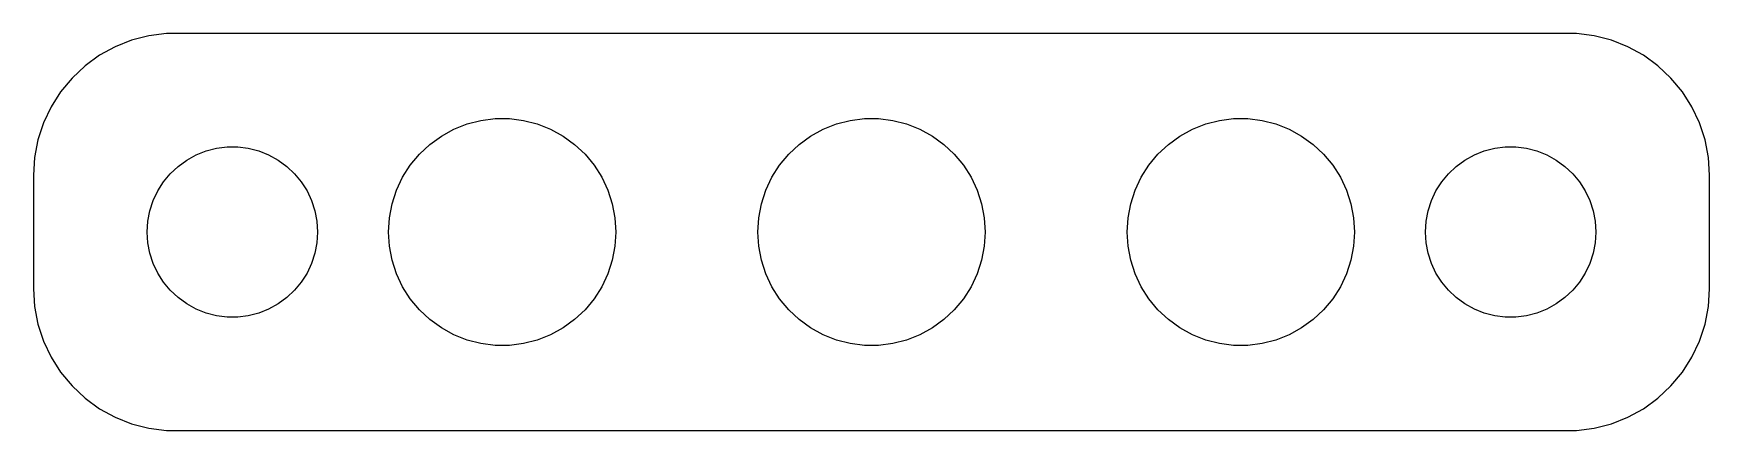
# Model space of a CAD drawing. Header units: metres. Extents: x -29.5 to 29.5, y -7 to 7.
import ezdxf

# ---------------------------------------------------------------- set-up
doc = ezdxf.new("R2010")
doc.units = ezdxf.units.M

msp = doc.modelspace()

# ---------------------------------------------------------------- linework, layer by layer
for p, q in [((-26.6289, 6.52412), (-27.1791, 6.22163)), ((-26.0451, 6.75528), (-26.6289, 6.52412)), ((-25.4369, 6.91142), (-26.0451, 6.75528)), ((-24.8139, 6.99013), (-25.4369, 6.91142)), ((24.8139, 6.99013), (-24.8139, 6.99013)), ((25.4369, 6.91142), (24.8139, 6.99013)), ((26.0451, 6.75528), (25.4369, 6.91142)), ((26.6289, 6.52412), (26.0451, 6.75528)), ((27.1791, 6.22163), (26.6289, 6.52412)), ((-27.1791, 6.22163), (-27.6871, 5.85255)), ((27.6871, 5.85255), (27.1791, 6.22163)), ((-28.1448, 5.42273), (-28.5451, 4.93892)), ((-27.6871, 5.85255), (-28.1448, 5.42273)), ((28.1448, 5.42273), (27.6871, 5.85255)), ((28.5451, 4.93892), (28.1448, 5.42273)), ((-28.5451, 4.93892), (-28.8815, 4.40877)), ((28.8815, 4.40877), (28.5451, 4.93892)), ((-28.8815, 4.40877), (-29.1489, 3.84062)), ((29.1489, 3.84062), (28.8815, 4.40877)), ((-29.1489, 3.84062), (-29.3429, 3.24344)), ((-15.1433, 3.3773), (-14.7031, 3.61929)), ((-14.7031, 3.61929), (-14.2361, 3.80421)), ((-14.2361, 3.80421), (-13.7495, 3.92914)), ((-13.7495, 3.92914), (-13.2512, 3.9921)), ((-13.2512, 3.9921), (-12.7488, 3.9921)), ((-12.7488, 3.9921), (-12.2505, 3.92914)), ((-12.2505, 3.92914), (-11.7639, 3.80421)), ((-11.7639, 3.80421), (-11.2969, 3.61929)), ((-11.2969, 3.61929), (-10.8567, 3.3773)), ((-2.1433, 3.3773), (-1.70311, 3.61929)), ((-1.70311, 3.61929), (-1.23605, 3.80421)), ((-1.23605, 3.80421), (-0.749512, 3.92914)), ((-0.749512, 3.92914), (-0.25116, 3.9921)), ((-0.25116, 3.9921), (0.25116, 3.9921)), ((0.25116, 3.9921), (0.749512, 3.92914)), ((0.749512, 3.92914), (1.23605, 3.80421)), ((1.23605, 3.80421), (1.70311, 3.61929)), ((1.70311, 3.61929), (2.1433, 3.3773)), ((10.8567, 3.3773), (11.2969, 3.61929)), ((11.2969, 3.61929), (11.7639, 3.80421)), ((11.7639, 3.80421), (12.2505, 3.92914)), ((12.2505, 3.92914), (12.7488, 3.9921)), ((12.7488, 3.9921), (13.2512, 3.9921)), ((13.2512, 3.9921), (13.7495, 3.92914)), ((13.7495, 3.92914), (14.2361, 3.80421)), ((14.2361, 3.80421), (14.7031, 3.61929)), ((14.7031, 3.61929), (15.1433, 3.3773)), ((29.3429, 3.24344), (29.1489, 3.84062)), ((-29.3429, 3.24344), (-29.4606, 2.62666)), ((-23.0621, 2.94685), (-22.6884, 2.99408)), ((-22.6884, 2.99408), (-22.3116, 2.99408)), ((-22.3116, 2.99408), (-21.9379, 2.94685)), ((-15.9159, 2.73817), (-15.5497, 3.08205)), ((-15.5497, 3.08205), (-15.1433, 3.3773)), ((-10.8567, 3.3773), (-10.4503, 3.08205)), ((-10.4503, 3.08205), (-10.0841, 2.73817)), ((-2.91586, 2.73817), (-2.54968, 3.08205)), ((-2.54968, 3.08205), (-2.1433, 3.3773)), ((2.1433, 3.3773), (2.54968, 3.08205)), ((2.54968, 3.08205), (2.91586, 2.73817)), ((10.0841, 2.73817), (10.4503, 3.08205)), ((10.4503, 3.08205), (10.8567, 3.3773)), ((15.1433, 3.3773), (15.5497, 3.08205)), ((15.5497, 3.08205), (15.9159, 2.73817)), ((21.9379, 2.94685), (22.3116, 2.99408)), ((22.3116, 2.99408), (22.6884, 2.99408)), ((22.6884, 2.99408), (23.0621, 2.94685)), ((29.4606, 2.62666), (29.3429, 3.24344)), ((-29.4606, 2.62666), (-29.5, 2)), ((-24.4123, 2.31154), (-24.1075, 2.53297)), ((-24.1075, 2.53297), (-23.7773, 2.71448)), ((-23.7773, 2.71448), (-23.427, 2.85316)), ((-23.427, 2.85316), (-23.0621, 2.94685)), ((-21.9379, 2.94685), (-21.5729, 2.85316)), ((-21.5729, 2.85316), (-21.2227, 2.71448)), ((-21.2227, 2.71448), (-20.8925, 2.53297)), ((-20.8925, 2.53297), (-20.5877, 2.31154)), ((-16.2361, 2.35114), (-15.9159, 2.73817)), ((-10.0841, 2.73817), (-9.76393, 2.35114)), ((-3.23605, 2.35114), (-2.91586, 2.73817)), ((2.91586, 2.73817), (3.23605, 2.35114)), ((9.76393, 2.35114), (10.0841, 2.73817)), ((15.9159, 2.73817), (16.2361, 2.35114)), ((20.5877, 2.31154), (20.8925, 2.53297)), ((20.8925, 2.53297), (21.2227, 2.71448)), ((21.2227, 2.71448), (21.5729, 2.85316)), ((21.5729, 2.85316), (21.9379, 2.94685)), ((23.0621, 2.94685), (23.427, 2.85316)), ((23.427, 2.85316), (23.7773, 2.71448)), ((23.7773, 2.71448), (24.1075, 2.53297)), ((24.1075, 2.53297), (24.4123, 2.31154)), ((29.5, 2), (29.4606, 2.62666)), ((-29.5, 2), (-29.5, -2)), ((-24.927, 1.76335), (-24.6869, 2.05363)), ((-24.6869, 2.05363), (-24.4123, 2.31154)), ((-20.5877, 2.31154), (-20.3131, 2.05363)), ((-20.3131, 2.05363), (-20.0729, 1.76335)), ((-16.7191, 1.47249), (-16.5052, 1.927)), ((-16.5052, 1.927), (-16.2361, 2.35114)), ((-9.76393, 2.35114), (-9.49477, 1.927)), ((-9.49477, 1.927), (-9.28088, 1.47249)), ((-3.7191, 1.47249), (-3.50522, 1.927)), ((-3.50522, 1.927), (-3.23605, 2.35114)), ((3.23605, 2.35114), (3.50522, 1.927)), ((3.50522, 1.927), (3.7191, 1.47249)), ((9.28088, 1.47249), (9.49477, 1.927)), ((9.49477, 1.927), (9.76393, 2.35114)), ((16.2361, 2.35114), (16.5052, 1.927)), ((16.5052, 1.927), (16.7191, 1.47249)), ((20.0729, 1.76335), (20.3131, 2.05363)), ((20.3131, 2.05363), (20.5877, 2.31154)), ((24.4123, 2.31154), (24.6869, 2.05363)), ((24.6869, 2.05363), (24.927, 1.76335)), ((29.5, -2), (29.5, 2)), ((-25.2893, 1.10437), (-25.1289, 1.44525)), ((-25.1289, 1.44525), (-24.927, 1.76335)), ((-20.0729, 1.76335), (-19.8711, 1.44525)), ((-19.8711, 1.44525), (-19.7107, 1.10437)), ((-16.8743, 0.994751), (-16.7191, 1.47249)), ((-9.28088, 1.47249), (-9.12566, 0.994751)), ((-3.87433, 0.994751), (-3.7191, 1.47249)), ((3.7191, 1.47249), (3.87433, 0.994751)), ((9.12566, 0.994751), (9.28088, 1.47249)), ((16.7191, 1.47249), (16.8743, 0.994751)), ((19.7107, 1.10437), (19.8711, 1.44525)), ((19.8711, 1.44525), (20.0729, 1.76335)), ((24.927, 1.76335), (25.1289, 1.44525)), ((25.1289, 1.44525), (25.2893, 1.10437)), ((-25.4763, 0.375992), (-25.4057, 0.746063)), ((-25.4057, 0.746063), (-25.2893, 1.10437)), ((-19.7107, 1.10437), (-19.5942, 0.746063)), ((-19.5942, 0.746063), (-19.5237, 0.375992)), ((-16.9684, 0.501328), (-16.8743, 0.994751)), ((-9.12566, 0.994751), (-9.03154, 0.501328)), ((-3.96844, 0.501328), (-3.87433, 0.994751)), ((3.87433, 0.994751), (3.96844, 0.501328)), ((9.03154, 0.501328), (9.12566, 0.994751)), ((16.8743, 0.994751), (16.9684, 0.501328)), ((19.5237, 0.375992), (19.5942, 0.746063)), ((19.5942, 0.746063), (19.7107, 1.10437)), ((25.2893, 1.10437), (25.4057, 0.746063)), ((25.4057, 0.746063), (25.4763, 0.375992)), ((-25.5, 0), (-25.4763, 0.375992)), ((-25.4763, -0.375992), (-25.5, 0)), ((-19.5237, 0.375992), (-19.5, 0)), ((-19.5, 0), (-19.5237, -0.375992)), ((-17, 0), (-16.9684, 0.501328)), ((-16.9684, -0.501328), (-17, 0)), ((-9.03154, 0.501328), (-9, 0)), ((-9, 0), (-9.03154, -0.501328)), ((-4, 0), (-3.96844, 0.501328)), ((-3.96844, -0.501328), (-4, 0)), ((3.96844, 0.501328), (4, 0)), ((4, 0), (3.96844, -0.501328)), ((9, 0), (9.03154, 0.501328)), ((9.03154, -0.501328), (9, 0)), ((16.9684, 0.501328), (17, 0)), ((17, 0), (16.9684, -0.501328)), ((19.5, 0), (19.5237, 0.375992)), ((19.5237, -0.375992), (19.5, 0)), ((25.4763, 0.375992), (25.5, 0)), ((25.5, 0), (25.4763, -0.375992)), ((-25.4057, -0.746063), (-25.4763, -0.375992)), ((-19.5237, -0.375992), (-19.5942, -0.746063)), ((-16.8743, -0.994751), (-16.9684, -0.501328)), ((-9.03154, -0.501328), (-9.12566, -0.994751)), ((-3.87433, -0.994751), (-3.96844, -0.501328)), ((3.96844, -0.501328), (3.87433, -0.994751)), ((9.12566, -0.994751), (9.03154, -0.501328)), ((16.9684, -0.501328), (16.8743, -0.994751)), ((19.5942, -0.746063), (19.5237, -0.375992)), ((25.4763, -0.375992), (25.4057, -0.746063)), ((-25.2893, -1.10437), (-25.4057, -0.746063)), ((-25.1289, -1.44525), (-25.2893, -1.10437)), ((-19.7107, -1.10437), (-19.8711, -1.44525)), ((-19.5942, -0.746063), (-19.7107, -1.10437)), ((-16.7191, -1.47249), (-16.8743, -0.994751)), ((-9.12566, -0.994751), (-9.28088, -1.47249)), ((-3.7191, -1.47249), (-3.87433, -0.994751)), ((3.87433, -0.994751), (3.7191, -1.47249)), ((9.28088, -1.47249), (9.12566, -0.994751)), ((16.8743, -0.994751), (16.7191, -1.47249)), ((19.7107, -1.10437), (19.5942, -0.746063)), ((19.8711, -1.44525), (19.7107, -1.10437)), ((25.2893, -1.10437), (25.1289, -1.44525)), ((25.4057, -0.746063), (25.2893, -1.10437)), ((-24.927, -1.76335), (-25.1289, -1.44525)), ((-24.6869, -2.05363), (-24.927, -1.76335)), ((-20.0729, -1.76335), (-20.3131, -2.05363)), ((-19.8711, -1.44525), (-20.0729, -1.76335)), ((-16.5052, -1.927), (-16.7191, -1.47249)), ((-9.28088, -1.47249), (-9.49477, -1.927)), ((-3.50522, -1.927), (-3.7191, -1.47249)), ((3.7191, -1.47249), (3.50522, -1.927)), ((9.49477, -1.927), (9.28088, -1.47249)), ((16.7191, -1.47249), (16.5052, -1.927)), ((20.0729, -1.76335), (19.8711, -1.44525)), ((20.3131, -2.05363), (20.0729, -1.76335)), ((24.927, -1.76335), (24.6869, -2.05363)), ((25.1289, -1.44525), (24.927, -1.76335)), ((-29.5, -2), (-29.4606, -2.62666)), ((-24.4123, -2.31154), (-24.6869, -2.05363)), ((-24.1075, -2.53297), (-24.4123, -2.31154)), ((-20.5877, -2.31154), (-20.8925, -2.53297)), ((-20.3131, -2.05363), (-20.5877, -2.31154)), ((-16.2361, -2.35114), (-16.5052, -1.927)), ((-15.9159, -2.73817), (-16.2361, -2.35114)), ((-9.76393, -2.35114), (-10.0841, -2.73817)), ((-9.49477, -1.927), (-9.76393, -2.35114)), ((-3.23605, -2.35114), (-3.50522, -1.927)), ((-2.91586, -2.73817), (-3.23605, -2.35114)), ((3.23605, -2.35114), (2.91586, -2.73817)), ((3.50522, -1.927), (3.23605, -2.35114)), ((9.76393, -2.35114), (9.49477, -1.927)), ((10.0841, -2.73817), (9.76393, -2.35114)), ((16.2361, -2.35114), (15.9159, -2.73817)), ((16.5052, -1.927), (16.2361, -2.35114)), ((20.5877, -2.31154), (20.3131, -2.05363)), ((20.8925, -2.53297), (20.5877, -2.31154)), ((24.4123, -2.31154), (24.1075, -2.53297)), ((24.6869, -2.05363), (24.4123, -2.31154)), ((29.4606, -2.62666), (29.5, -2)), ((-29.4606, -2.62666), (-29.3429, -3.24344)), ((-23.7773, -2.71448), (-24.1075, -2.53297)), ((-23.427, -2.85316), (-23.7773, -2.71448)), ((-23.0621, -2.94685), (-23.427, -2.85316)), ((-22.6884, -2.99408), (-23.0621, -2.94685)), ((-21.9379, -2.94685), (-22.3116, -2.99408)), ((-21.5729, -2.85316), (-21.9379, -2.94685)), ((-21.2227, -2.71448), (-21.5729, -2.85316)), ((-20.8925, -2.53297), (-21.2227, -2.71448)), ((-15.5497, -3.08205), (-15.9159, -2.73817)), ((-10.0841, -2.73817), (-10.4503, -3.08205)), ((-2.54968, -3.08205), (-2.91586, -2.73817)), ((2.91586, -2.73817), (2.54968, -3.08205)), ((10.4503, -3.08205), (10.0841, -2.73817)), ((15.9159, -2.73817), (15.5497, -3.08205)), ((21.2227, -2.71448), (20.8925, -2.53297)), ((21.5729, -2.85316), (21.2227, -2.71448)), ((21.9379, -2.94685), (21.5729, -2.85316)), ((22.3116, -2.99408), (21.9379, -2.94685)), ((23.0621, -2.94685), (22.6884, -2.99408)), ((23.427, -2.85316), (23.0621, -2.94685)), ((23.7773, -2.71448), (23.427, -2.85316)), ((24.1075, -2.53297), (23.7773, -2.71448)), ((29.3429, -3.24344), (29.4606, -2.62666)), ((-29.3429, -3.24344), (-29.1489, -3.84062)), ((-22.3116, -2.99408), (-22.6884, -2.99408)), ((-15.1433, -3.3773), (-15.5497, -3.08205)), ((-14.7031, -3.61929), (-15.1433, -3.3773)), ((-10.8567, -3.3773), (-11.2969, -3.61929)), ((-10.4503, -3.08205), (-10.8567, -3.3773)), ((-2.1433, -3.3773), (-2.54968, -3.08205)), ((-1.70311, -3.61929), (-2.1433, -3.3773)), ((2.1433, -3.3773), (1.70311, -3.61929)), ((2.54968, -3.08205), (2.1433, -3.3773)), ((10.8567, -3.3773), (10.4503, -3.08205)), ((11.2969, -3.61929), (10.8567, -3.3773)), ((15.1433, -3.3773), (14.7031, -3.61929)), ((15.5497, -3.08205), (15.1433, -3.3773)), ((22.6884, -2.99408), (22.3116, -2.99408)), ((29.1489, -3.84062), (29.3429, -3.24344)), ((-29.1489, -3.84062), (-28.8815, -4.40877)), ((-14.2361, -3.80421), (-14.7031, -3.61929)), ((-13.7495, -3.92914), (-14.2361, -3.80421)), ((-13.2512, -3.9921), (-13.7495, -3.92914)), ((-12.7488, -3.9921), (-13.2512, -3.9921)), ((-12.2505, -3.92914), (-12.7488, -3.9921)), ((-11.7639, -3.80421), (-12.2505, -3.92914)), ((-11.2969, -3.61929), (-11.7639, -3.80421)), ((-1.23605, -3.80421), (-1.70311, -3.61929)), ((-0.749512, -3.92914), (-1.23605, -3.80421)), ((-0.25116, -3.9921), (-0.749512, -3.92914)), ((0.25116, -3.9921), (-0.25116, -3.9921)), ((0.749512, -3.92914), (0.25116, -3.9921)), ((1.23605, -3.80421), (0.749512, -3.92914)), ((1.70311, -3.61929), (1.23605, -3.80421)), ((11.7639, -3.80421), (11.2969, -3.61929)), ((12.2505, -3.92914), (11.7639, -3.80421)), ((12.7488, -3.9921), (12.2505, -3.92914)), ((13.2512, -3.9921), (12.7488, -3.9921)), ((13.7495, -3.92914), (13.2512, -3.9921)), ((14.2361, -3.80421), (13.7495, -3.92914)), ((14.7031, -3.61929), (14.2361, -3.80421)), ((28.8815, -4.40877), (29.1489, -3.84062)), ((-28.8815, -4.40877), (-28.5451, -4.93892)), ((28.5451, -4.93892), (28.8815, -4.40877)), ((-28.5451, -4.93892), (-28.1448, -5.42273)), ((28.1448, -5.42273), (28.5451, -4.93892)), ((-28.1448, -5.42273), (-27.6871, -5.85255)), ((-27.6871, -5.85255), (-27.1791, -6.22163)), ((27.1791, -6.22163), (27.6871, -5.85255)), ((27.6871, -5.85255), (28.1448, -5.42273)), ((-27.1791, -6.22163), (-26.6289, -6.52412)), ((26.6289, -6.52412), (27.1791, -6.22163)), ((-26.6289, -6.52412), (-26.0451, -6.75528)), ((-26.0451, -6.75528), (-25.4369, -6.91142)), ((-25.4369, -6.91142), (-24.8139, -6.99013)), ((-24.8139, -6.99013), (24.8139, -6.99013)), ((24.8139, -6.99013), (25.4369, -6.91142)), ((25.4369, -6.91142), (26.0451, -6.75528)), ((26.0451, -6.75528), (26.6289, -6.52412))]:
    msp.add_line(p, q)

doc.saveas('drawing.dxf')
